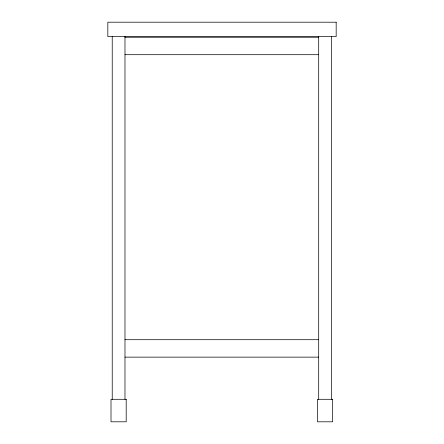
<?xml version="1.0" encoding="UTF-8"?>
<svg xmlns="http://www.w3.org/2000/svg" width="444" height="444" viewBox="0 0 444 444"><rect width="100%" height="100%" fill="white"/><g stroke="black" fill="none" stroke-linecap="round" stroke-linejoin="round"><path stroke-width="0.67" d="M124.98 37.257L318.698 37.257M124.98 54.695L318.698 54.695M124.98 339.699L318.698 339.699M124.98 357.137L318.698 357.137M331.452 36.38L331.452 399.295M318.698 36.38L318.698 399.295M124.98 36.38L124.98 399.295M112.227 36.38L112.227 399.295M336.169 22.2L107.831 22.2L107.831 36.586L336.169 36.586L336.169 22.2M126.196 399.295L111.006 399.295L111.006 421.8L126.196 421.8L126.196 399.295M332.667 399.295L317.477 399.295L317.477 421.8L332.667 421.8L332.667 399.295"/></g></svg>
